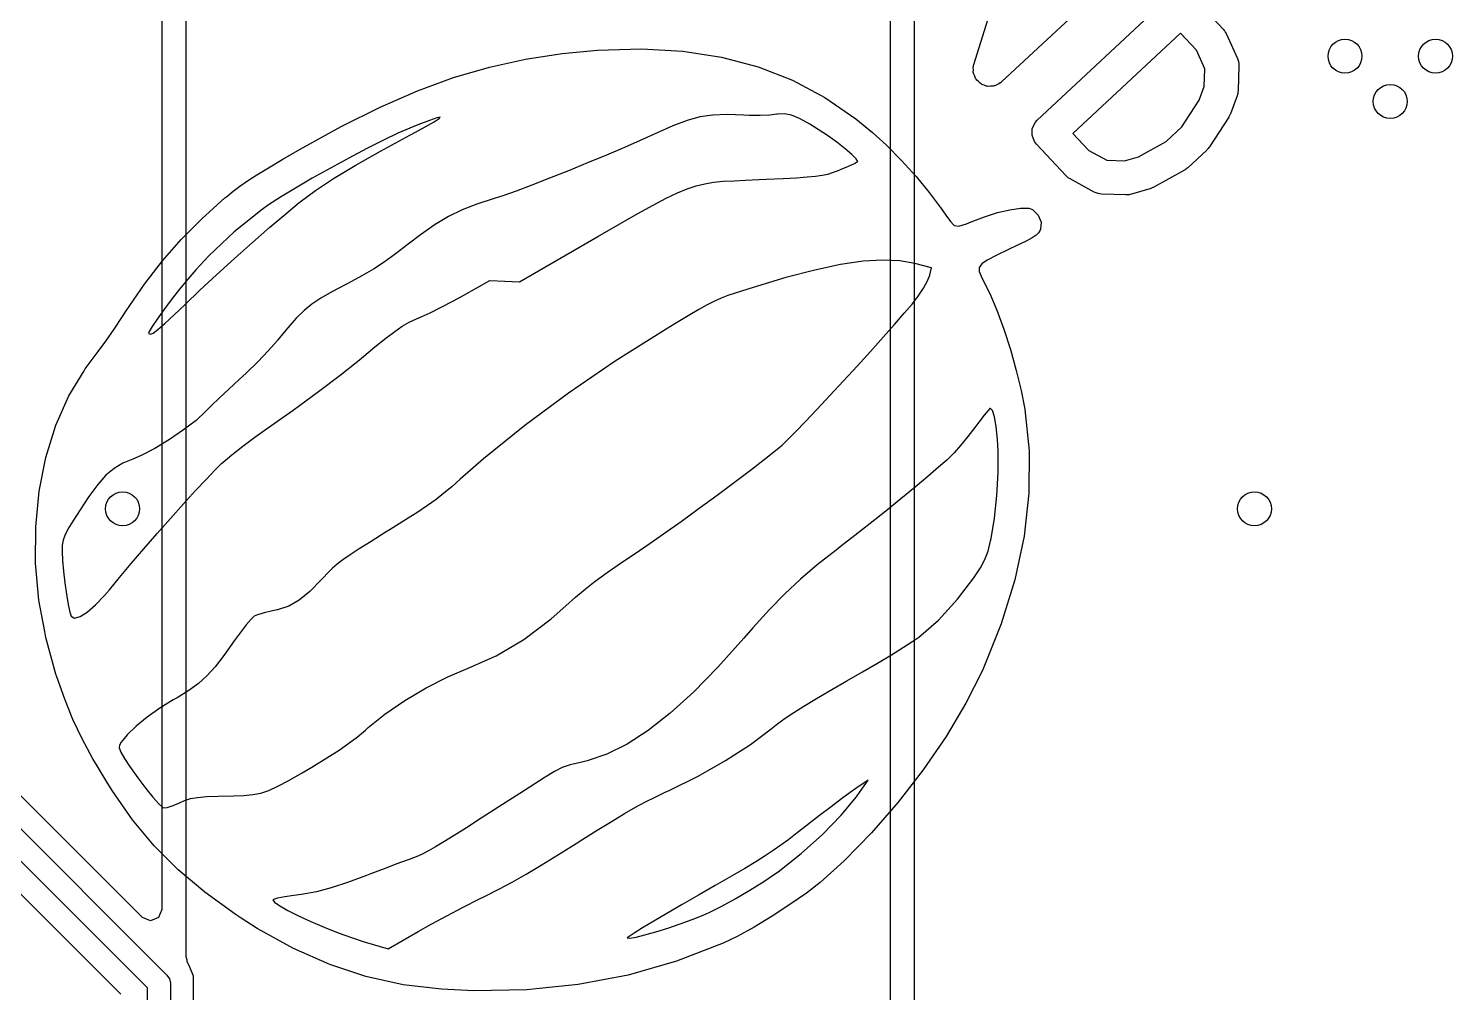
# Model space of a CAD drawing. Extents: x 94.3 to 177.3, y -118.1 to -62.3.
# Drawn here: x 164.58 to 170.87, y -97.14 to -92.88 of the extents above; entities that cross this region are included whole.
import ezdxf

# ---------------------------------------------------------------- set-up
doc = ezdxf.new("R2010")
doc.units = 0
doc.layers.add('BLACK', color=7, linetype='CONTINUOUS')

msp = doc.modelspace()

# ---------------------------------------------------------------- linework, layer by layer
at = {"layer": 'BLACK', "linetype": 'CONTINUOUS'}
for p, q in [((165.1725, -88.420703), (165.1725, -96.770979)), ((165.28, -96.979074), (165.28, -88.42071)), ((168.39, -90.239998), (168.39, -101.230001)), ((168.4975, -101.164761), (168.4975, -90.305236)), ((168.760258, -93.036556), (168.949797, -92.426332)), ((169.468116, -92.568056), (168.883033, -93.113655)), ((169.040542, -93.282562), (169.625625, -92.736964)), ((169.731627, -92.740666), (169.861531, -92.879971)), ((169.673073, -92.897817), (169.197693, -93.341115)), ((169.743525, -92.973368), (169.673073, -92.897817)), ((169.861531, -92.879971), (169.866049, -92.885886)), ((169.866049, -92.885886), (169.867497, -92.887233)), ((169.867497, -92.887233), (169.868835, -92.889533)), ((169.868835, -92.889533), (169.870456, -92.891655)), ((169.870456, -92.891655), (169.87115, -92.893511)), ((169.87115, -92.893511), (169.874891, -92.899941)), ((169.874891, -92.899941), (169.924973, -93.009506)), ((166.9419, -92.987746), (167.09815, -92.97319)), ((167.09815, -92.97319), (167.292342, -92.967545)), ((167.292342, -92.967545), (167.474552, -92.977757)), ((167.474552, -92.977757), (167.645741, -93.004114)), ((169.781189, -93.055763), (169.743525, -92.973368)), ((166.620388, -93.047775), (166.779355, -93.012581)), ((166.779355, -93.012581), (166.9419, -92.987746)), ((167.645741, -93.004114), (167.806869, -93.046903)), ((168.758811, -93.043586), (168.75888, -93.041613)), ((168.75888, -93.041613), (168.759494, -93.040263)), ((168.759494, -93.040263), (168.760258, -93.036556)), ((169.924973, -93.009506), (169.929745, -93.023412)), ((169.929745, -93.023412), (169.929841, -93.026103)), ((169.929841, -93.026103), (169.930786, -93.028628)), ((169.930786, -93.028628), (169.931715, -93.043302)), ((166.302351, -93.152854), (166.462291, -93.094232)), ((166.462291, -93.094232), (166.620388, -93.047775)), ((167.806869, -93.046903), (167.958898, -93.106411)), ((168.757294, -93.050957), (168.758811, -93.043586)), ((168.758206, -93.060891), (168.757294, -93.050957)), ((168.757858, -93.070858), (168.758206, -93.060891)), ((168.759532, -93.075337), (168.757858, -93.070858)), ((168.75997, -93.080098), (168.759532, -93.075337)), ((168.764611, -93.088922), (168.75997, -93.080098)), ((168.768106, -93.098269), (168.764611, -93.088922)), ((168.771368, -93.101767), (168.768106, -93.098269)), ((168.773593, -93.105997), (168.771368, -93.101767)), ((169.778471, -93.133587), (169.781189, -93.055763)), ((169.931715, -93.043302), (169.927955, -93.150986)), ((166.137855, -93.224546), (166.302351, -93.152854)), ((167.958898, -93.106411), (168.10279, -93.182925)), ((168.78126, -93.112374), (168.773593, -93.105997)), ((168.788064, -93.119671), (168.78126, -93.112374)), ((168.792414, -93.121653), (168.788064, -93.119671)), ((168.79609, -93.124711), (168.792414, -93.121653)), ((168.805619, -93.12767), (168.79609, -93.124711)), ((168.814693, -93.131806), (168.805619, -93.12767)), ((168.819468, -93.131972), (168.814693, -93.131806)), ((168.824037, -93.133392), (168.819468, -93.131972)), ((168.833971, -93.132479), (168.824037, -93.133392)), ((168.843938, -93.132828), (168.833971, -93.132479)), ((168.848417, -93.131153), (168.843938, -93.132828)), ((168.853178, -93.130716), (168.848417, -93.131153)), ((168.862002, -93.126074), (168.853178, -93.130716)), ((168.871349, -93.12258), (168.862002, -93.126074)), ((168.877327, -93.118013), (168.871349, -93.12258)), ((168.879077, -93.117093), (168.877327, -93.118013)), ((168.880026, -93.115951), (168.879077, -93.117093)), ((168.883033, -93.113655), (168.880026, -93.115951)), ((169.755853, -93.194291), (169.778471, -93.133587)), ((169.925181, -93.167364), (169.923281, -93.174555)), ((169.926005, -93.165559), (169.925181, -93.167364)), ((169.926359, -93.162912), (169.926005, -93.165559)), ((169.927039, -93.160341), (169.926359, -93.162912)), ((169.927955, -93.150986), (169.926967, -93.158364)), ((169.926967, -93.158364), (169.927039, -93.160341)), ((165.966096, -93.310207), (166.137855, -93.224546)), ((168.10279, -93.182925), (168.239505, -93.276734)), ((169.679893, -93.311422), (169.755853, -93.194291)), ((169.923281, -93.174555), (169.893539, -93.254378)), ((166.355119, -93.283822), (166.3037, -93.303432)), ((166.336585, -93.312804), (166.377005, -93.289964)), ((166.388148, -93.272639), (166.355119, -93.283822)), ((166.377005, -93.289964), (166.399079, -93.275678)), ((166.402796, -93.269913), (166.388148, -93.272639)), ((166.399079, -93.275678), (166.402796, -93.269913)), ((167.493559, -93.283663), (167.431123, -93.306967)), ((167.550609, -93.268545), (167.493559, -93.283663)), ((167.607754, -93.260443), (167.550609, -93.268545)), ((167.670477, -93.258195), (167.607754, -93.260443)), ((167.744256, -93.260632), (167.670477, -93.258195)), ((167.767584, -93.261605), (167.744256, -93.260632)), ((167.816385, -93.262002), (167.767584, -93.261605)), ((167.859496, -93.260352), (167.816385, -93.262002)), ((167.889673, -93.256844), (167.859496, -93.260352)), ((167.894284, -93.255967), (167.889673, -93.256844)), ((167.923421, -93.254202), (167.894284, -93.255967)), ((167.954446, -93.260038), (167.923421, -93.254202)), ((167.990775, -93.274816), (167.954446, -93.260038)), ((168.035824, -93.299873), (167.990775, -93.274816)), ((168.239505, -93.276734), (168.312732, -93.336448)), ((169.018689, -93.320224), (169.030824, -93.293595)), ((169.030824, -93.293595), (169.040542, -93.282562)), ((169.886185, -93.269), (169.800722, -93.400785)), ((169.886711, -93.267982), (169.886185, -93.269)), ((169.88708, -93.267586), (169.886711, -93.267982)), ((169.889941, -93.261734), (169.88708, -93.267586)), ((169.892938, -93.255939), (169.889941, -93.261734)), ((169.893036, -93.255405), (169.892938, -93.255939)), ((169.893539, -93.254378), (169.893036, -93.255405)), ((165.784356, -93.410745), (165.966096, -93.310207)), ((166.138993, -93.418965), (166.268215, -93.349296)), ((166.216481, -93.340128), (166.151972, -93.3711)), ((166.26826, -93.317524), (166.216481, -93.340128)), ((166.268215, -93.349296), (166.277834, -93.344229)), ((166.3037, -93.303432), (166.26826, -93.317524)), ((166.277834, -93.344229), (166.336585, -93.312804)), ((167.345217, -93.345557), (167.286809, -93.372343)), ((167.357823, -93.339622), (167.345217, -93.345557)), ((167.431123, -93.306967), (167.357823, -93.339622)), ((168.093013, -93.336552), (168.035824, -93.299873)), ((168.114055, -93.350914), (168.093013, -93.336552)), ((168.154583, -93.380314), (168.114055, -93.350914)), ((168.312732, -93.336448), (168.374584, -93.393583)), ((169.017667, -93.349469), (169.018689, -93.320224)), ((169.027915, -93.37688), (169.017667, -93.349469)), ((169.197693, -93.341115), (169.268148, -93.416669)), ((169.609814, -93.376771), (169.679893, -93.311422)), ((165.707067, -93.455606), (165.784356, -93.410745)), ((166.078301, -93.408476), (165.99904, -93.450288)), ((166.027333, -93.482442), (166.138993, -93.418965)), ((166.151972, -93.3711), (166.078301, -93.408476)), ((167.216597, -93.403153), (167.137982, -93.43662)), ((167.286809, -93.372343), (167.216597, -93.403153)), ((168.19146, -93.409119), (168.154583, -93.380314)), ((168.221421, -93.434618), (168.19146, -93.409119)), ((168.374584, -93.393583), (168.440275, -93.460682)), ((169.03684, -93.388564), (169.027915, -93.37688)), ((169.166744, -93.527869), (169.03684, -93.388564)), ((169.268148, -93.416669), (169.347713, -93.459986)), ((169.487674, -93.444374), (169.609814, -93.376771)), ((169.788946, -93.414829), (169.705361, -93.492771)), ((169.790642, -93.412902), (169.788946, -93.414829)), ((169.791552, -93.412277), (169.790642, -93.412902)), ((169.795, -93.407954), (169.791552, -93.412277)), ((169.798664, -93.403796), (169.795, -93.407954)), ((169.799122, -93.402789), (169.798664, -93.403796)), ((169.800722, -93.400785), (169.799122, -93.402789)), ((165.6437, -93.493081), (165.707067, -93.455606)), ((165.99904, -93.450288), (165.917758, -93.494573)), ((165.93191, -93.540534), (166.027333, -93.482442)), ((167.054367, -93.47137), (166.969152, -93.506035)), ((167.137982, -93.43662), (167.054367, -93.47137)), ((168.20684, -93.486192), (168.233373, -93.473782)), ((168.241203, -93.454103), (168.221421, -93.434618)), ((168.233373, -93.473782), (168.24679, -93.465854)), ((168.247542, -93.464862), (168.241203, -93.454103)), ((168.24679, -93.465854), (168.247542, -93.464862)), ((168.440275, -93.460682), (168.504862, -93.532256)), ((169.347713, -93.459986), (169.425535, -93.462704)), ((169.425535, -93.462704), (169.487674, -93.444374)), ((165.551681, -93.550663), (165.592791, -93.524196)), ((165.592791, -93.524196), (165.6437, -93.493081)), ((165.838025, -93.539364), (165.763412, -93.582695)), ((165.917758, -93.494573), (165.838025, -93.539364)), ((165.851396, -93.594044), (165.93191, -93.540534)), ((166.885739, -93.539243), (166.807532, -93.569625)), ((166.969152, -93.506035), (166.885739, -93.539243)), ((167.750054, -93.547815), (167.84271, -93.543747)), ((167.84271, -93.543747), (167.91765, -93.540203)), ((167.91765, -93.540203), (167.977391, -93.536903)), ((167.977391, -93.536903), (168.024445, -93.533565)), ((168.024445, -93.533565), (168.061331, -93.529912)), ((168.061331, -93.529912), (168.090561, -93.525661)), ((168.090561, -93.525661), (168.114652, -93.520534)), ((168.114652, -93.520534), (168.136119, -93.514251)), ((168.136119, -93.514251), (168.157476, -93.506532)), ((168.157476, -93.506532), (168.171859, -93.500866)), ((168.171859, -93.500866), (168.20684, -93.486192)), ((168.504862, -93.532256), (168.563394, -93.602809)), ((169.172327, -93.532787), (169.166744, -93.527869)), ((169.173573, -93.534329), (169.172327, -93.532787)), ((169.175777, -93.535826), (169.173573, -93.534329)), ((169.177777, -93.537588), (169.175777, -93.535826)), ((169.179579, -93.538409), (169.177777, -93.537588)), ((169.185735, -93.542591), (169.179579, -93.538409)), ((169.291539, -93.600193), (169.185735, -93.542591)), ((169.690532, -93.503538), (169.553106, -93.579601)), ((169.692642, -93.502082), (169.690532, -93.503538)), ((169.693677, -93.501696), (169.692642, -93.502082)), ((169.698069, -93.49834), (169.693677, -93.501696)), ((169.702636, -93.495192), (169.698069, -93.49834)), ((169.703326, -93.494325), (169.702636, -93.495192)), ((169.705361, -93.492771), (169.703326, -93.494325)), ((165.460556, -93.619296), (165.488222, -93.596501)), ((165.488222, -93.596501), (165.517711, -93.574194)), ((165.517711, -93.574194), (165.551681, -93.550663)), ((165.763412, -93.582695), (165.69749, -93.622602)), ((165.784466, -93.643777), (165.851396, -93.594044)), ((166.737929, -93.59581), (166.680335, -93.616427)), ((166.807532, -93.569625), (166.737929, -93.59581)), ((167.401661, -93.627386), (167.450668, -93.603714)), ((167.450668, -93.603714), (167.493747, -93.585729)), ((167.493747, -93.585729), (167.533219, -93.572542)), ((167.533219, -93.572542), (167.571403, -93.563265)), ((167.571403, -93.563265), (167.610622, -93.557009)), ((167.610622, -93.557009), (167.653196, -93.552887)), ((167.653196, -93.552887), (167.701445, -93.550007)), ((167.701445, -93.550007), (167.750054, -93.547815)), ((168.563394, -93.602809), (168.610926, -93.666857)), ((169.305079, -93.605924), (169.291539, -93.600193)), ((169.307759, -93.606208), (169.305079, -93.605924)), ((169.310209, -93.607325), (169.307759, -93.606208)), ((169.324782, -93.609276), (169.310209, -93.607325)), ((169.538007, -93.585917), (169.456304, -93.610019)), ((169.539067, -93.585487), (169.538007, -93.585917)), ((169.539607, -93.585426), (169.539067, -93.585487)), ((169.545592, -93.582843), (169.539607, -93.585426)), ((169.551634, -93.580395), (169.545592, -93.582843)), ((169.552055, -93.580054), (169.551634, -93.580395)), ((169.553106, -93.579601), (169.552055, -93.580054)), ((165.349402, -93.718916), (165.452171, -93.626481)), ((165.452171, -93.626481), (165.460556, -93.619296)), ((165.643827, -93.657117), (165.615945, -93.676665)), ((165.69749, -93.622602), (165.643827, -93.657117)), ((165.720565, -93.696082), (165.780448, -93.646975)), ((165.780448, -93.646975), (165.784466, -93.643777)), ((166.565075, -93.653689), (166.499816, -93.679132)), ((166.641104, -93.629231), (166.565075, -93.653689)), ((166.680335, -93.616427), (166.641104, -93.629231)), ((167.276582, -93.695343), (167.344407, -93.657632)), ((167.344407, -93.657632), (167.401661, -93.627386)), ((168.610926, -93.666857), (168.612528, -93.669205)), ((168.612528, -93.669205), (168.636251, -93.702622)), ((169.432466, -93.613037), (169.324782, -93.609276)), ((169.439893, -93.612566), (169.432466, -93.613037)), ((169.441862, -93.612776), (169.439893, -93.612566)), ((169.444478, -93.612276), (169.441862, -93.612776)), ((169.44714, -93.612108), (169.444478, -93.612276)), ((169.448995, -93.611414), (169.44714, -93.612108)), ((169.456304, -93.610019), (169.448995, -93.611414)), ((165.259016, -93.809793), (165.349402, -93.718916)), ((165.615945, -93.676665), (165.492112, -93.775887)), ((165.650339, -93.755828), (165.720565, -93.696082)), ((166.440044, -93.708368), (166.380477, -93.744201)), ((166.499816, -93.679132), (166.440044, -93.708368)), ((167.195868, -93.741406), (167.276582, -93.695343)), ((168.636251, -93.702622), (168.657469, -93.729889)), ((168.657469, -93.729889), (168.672398, -93.746211)), ((168.728382, -93.74067), (168.748773, -93.732247)), ((168.748773, -93.732247), (168.806779, -93.709408)), ((168.806779, -93.709408), (168.865146, -93.691175)), ((168.865146, -93.691175), (168.919896, -93.678356)), ((168.919896, -93.678356), (168.967057, -93.67176)), ((168.967057, -93.67176), (169.002649, -93.672196)), ((169.002649, -93.672196), (169.018901, -93.677329)), ((169.018901, -93.677329), (169.045179, -93.702558)), ((169.045179, -93.702558), (169.05816, -93.733982)), ((169.05816, -93.733982), (169.055325, -93.764993)), ((165.492112, -93.775887), (165.381018, -93.881556)), ((165.573533, -93.822864), (165.650339, -93.755828)), ((166.315831, -93.789438), (166.260889, -93.831183)), ((166.380477, -93.744201), (166.315831, -93.789438)), ((166.75346, -93.996751), (167.099943, -93.796709)), ((167.099943, -93.796709), (167.195868, -93.741406)), ((168.672398, -93.746211), (168.674751, -93.74805)), ((168.674751, -93.74805), (168.694382, -93.750394)), ((168.694382, -93.750394), (168.728382, -93.74067)), ((169.035816, -93.791), (169.018366, -93.802709)), ((169.046523, -93.780279), (169.035816, -93.791)), ((169.053694, -93.768588), (169.046523, -93.780279)), ((169.055325, -93.764993), (169.053694, -93.768588)), ((165.176424, -93.904337), (165.259016, -93.809793)), ((165.493907, -93.893841), (165.573533, -93.822864)), ((166.260889, -93.831183), (166.203503, -93.875012)), ((168.913928, -93.853903), (168.858442, -93.880071)), ((168.950424, -93.836914), (168.913928, -93.853903)), ((168.99097, -93.817361), (168.950424, -93.836914)), ((169.018366, -93.802709), (168.99097, -93.817361)), ((165.097036, -94.007774), (165.176424, -93.904337)), ((165.381018, -93.881556), (165.32374, -93.943648)), ((165.415221, -93.965407), (165.493907, -93.893841)), ((166.154698, -93.909987), (166.107927, -93.940327)), ((166.203503, -93.875012), (166.154698, -93.909987)), ((168.170913, -93.921051), (168.057446, -93.94506)), ((168.270736, -93.906271), (168.170913, -93.921051)), ((168.358065, -93.900532), (168.270736, -93.906271)), ((168.434047, -93.903642), (168.358065, -93.900532)), ((168.49983, -93.915412), (168.434047, -93.903642)), ((168.573842, -93.934846), (168.49983, -93.915412)), ((168.795468, -93.91768), (168.784117, -93.933841)), ((168.819599, -93.900544), (168.795468, -93.91768)), ((168.858442, -93.880071), (168.819599, -93.900544)), ((165.28843, -93.984852), (165.251521, -94.030073)), ((165.32374, -93.943648), (165.28843, -93.984852)), ((165.341241, -94.034213), (165.415221, -93.965407)), ((166.05665, -93.970248), (165.994317, -94.003972)), ((166.107927, -93.940327), (166.05665, -93.970248)), ((167.929187, -93.97849), (167.784989, -94.021529)), ((168.057446, -93.94506), (167.929187, -93.97849)), ((168.555893, -93.992248), (168.566138, -93.967564)), ((168.566138, -93.967564), (168.566463, -93.966278)), ((168.566463, -93.966278), (168.573842, -93.934846)), ((168.784117, -93.933841), (168.783614, -93.951386)), ((168.783614, -93.951386), (168.792028, -93.972677)), ((168.792028, -93.972677), (168.801968, -93.99069)), ((165.016265, -94.12533), (165.097036, -94.007774)), ((165.251521, -94.030073), (165.215134, -94.076451)), ((165.275724, -94.096906), (165.341241, -94.034213)), ((165.924012, -94.041548), (165.875449, -94.069582)), ((165.985963, -94.00838), (165.924012, -94.041548)), ((165.994317, -94.003972), (165.985963, -94.00838)), ((166.507626, -94.055751), (166.622217, -93.990697)), ((166.622217, -93.990697), (166.687839, -93.993724)), ((166.687839, -93.993724), (166.75346, -93.996751)), ((167.706305, -94.046793), (167.673404, -94.057947)), ((167.784989, -94.021529), (167.706305, -94.046793)), ((168.514383, -94.060951), (168.537386, -94.025659)), ((168.537386, -94.025659), (168.555893, -93.992248)), ((168.801968, -93.99069), (168.831277, -94.048619)), ((168.831277, -94.048619), (168.862012, -94.121984)), ((165.215134, -94.076451), (165.181391, -94.121127)), ((165.228319, -94.14265), (165.275724, -94.096906)), ((165.835996, -94.095986), (165.801374, -94.124266)), ((165.875449, -94.069582), (165.835996, -94.095986)), ((166.358051, -94.133685), (166.407587, -94.109297)), ((166.407587, -94.109297), (166.461223, -94.081308)), ((166.461223, -94.081308), (166.507626, -94.055751)), ((167.583009, -94.097995), (167.545116, -94.119011)), ((167.614915, -94.081906), (167.583009, -94.097995)), ((167.643994, -94.069104), (167.614915, -94.081906)), ((167.673404, -94.057947), (167.643994, -94.069104)), ((168.453255, -94.135352), (168.487352, -94.095163)), ((168.487352, -94.095163), (168.510123, -94.066758)), ((168.510123, -94.066758), (168.514383, -94.060951)), ((164.962281, -94.205569), (164.99971, -94.150325)), ((164.99971, -94.150325), (165.016265, -94.12533)), ((165.152416, -94.161239), (165.13033, -94.193929)), ((165.181391, -94.121127), (165.152416, -94.161239)), ((165.186679, -94.181426), (165.228319, -94.14265)), ((165.767307, -94.157926), (165.729515, -94.200473)), ((165.801374, -94.124266), (165.767307, -94.157926)), ((166.266506, -94.175322), (166.297969, -94.16017)), ((166.297969, -94.16017), (166.319267, -94.151103)), ((166.319267, -94.151103), (166.358051, -94.133685)), ((167.498075, -94.146598), (167.438733, -94.182395)), ((167.545116, -94.119011), (167.498075, -94.146598)), ((168.409868, -94.185093), (168.453255, -94.135352)), ((168.862012, -94.121984), (168.892692, -94.206186)), ((164.925125, -94.258916), (164.962281, -94.205569)), ((165.117257, -94.216336), (165.114816, -94.225161)), ((165.114816, -94.225161), (165.121668, -94.22847)), ((165.13033, -94.193929), (165.117257, -94.216336)), ((165.121668, -94.22847), (165.134898, -94.223102)), ((165.134898, -94.223102), (165.156054, -94.207833)), ((165.156054, -94.207833), (165.186679, -94.181426)), ((165.729515, -94.200473), (165.683721, -94.25541)), ((166.162786, -94.245451), (166.20204, -94.215798)), ((166.20204, -94.215798), (166.235571, -94.193143)), ((166.235571, -94.193143), (166.266506, -94.175322)), ((167.400572, -94.205648), (167.176206, -94.347576)), ((167.438733, -94.182395), (167.400572, -94.205648)), ((168.359228, -94.242166), (168.409868, -94.185093)), ((168.892692, -94.206186), (168.921835, -94.296623)), ((164.891792, -94.305314), (164.925125, -94.258916)), ((165.682196, -94.257265), (165.643796, -94.301154)), ((165.683721, -94.25541), (165.682196, -94.257265)), ((166.054616, -94.334409), (166.114687, -94.284267)), ((166.114687, -94.284267), (166.162786, -94.245451)), ((168.303371, -94.304344), (168.359228, -94.242166)), ((168.921835, -94.296623), (168.947963, -94.388694)), ((164.834761, -94.381355), (164.865822, -94.33971)), ((164.865822, -94.33971), (164.891792, -94.305314)), ((165.596582, -94.350941), (165.547349, -94.399626)), ((165.643796, -94.301154), (165.596582, -94.350941)), ((165.961063, -94.409688), (166.039479, -94.347041)), ((166.039479, -94.347041), (166.054616, -94.334409)), ((167.176206, -94.347576), (166.96904, -94.489133)), ((168.24433, -94.369403), (168.303371, -94.304344)), ((164.762868, -94.500025), (164.829641, -94.389807)), ((164.829641, -94.389807), (164.834761, -94.381355)), ((165.547349, -94.399626), (165.513933, -94.430541)), ((165.865629, -94.481981), (165.961063, -94.409688)), ((168.184143, -94.435115), (168.24433, -94.369403)), ((168.947963, -94.388694), (168.969595, -94.477799)), ((165.471145, -94.469373), (165.428394, -94.509407)), ((165.513933, -94.430541), (165.471145, -94.469373)), ((165.75363, -94.563586), (165.865629, -94.481981)), ((168.124844, -94.499256), (168.184143, -94.435115)), ((168.969595, -94.477799), (168.985249, -94.559337)), ((164.704838, -94.631053), (164.762868, -94.500025)), ((165.390978, -94.545616), (165.366689, -94.570306)), ((165.428394, -94.509407), (165.390978, -94.545616)), ((166.96904, -94.489133), (166.776175, -94.632434)), ((168.06847, -94.559601), (168.124844, -94.499256)), ((162.744355, -94.608501), (165.195921, -97.060067)), ((165.087145, -96.806334), (162.871626, -94.590815)), ((165.324585, -94.609065), (165.269336, -94.65154)), ((165.366689, -94.570306), (165.324585, -94.609065)), ((165.62552, -94.654164), (165.75363, -94.563586)), ((167.972637, -94.659998), (168.017055, -94.613923)), ((168.017055, -94.613923), (168.06847, -94.559601)), ((168.80611, -94.586798), (168.782702, -94.617182)), ((168.823018, -94.565477), (168.80611, -94.586798)), ((168.830618, -94.556801), (168.823018, -94.565477)), ((168.833329, -94.556073), (168.830618, -94.556801)), ((168.84258, -94.565934), (168.833329, -94.556073)), ((168.851252, -94.593459), (168.84258, -94.565934)), ((168.858845, -94.636645), (168.851252, -94.593459)), ((168.985249, -94.559337), (168.985543, -94.561187)), ((168.985543, -94.561187), (169.004226, -94.744198)), ((164.660896, -94.772497), (164.704838, -94.631053)), ((165.269336, -94.65154), (165.206634, -94.694029)), ((165.583969, -94.683978), (165.62552, -94.654164)), ((166.776175, -94.632434), (166.594718, -94.779591)), ((167.937248, -94.6956), (167.972637, -94.659998)), ((168.764992, -94.640544), (168.733507, -94.681069)), ((168.782702, -94.617182), (168.764992, -94.640544)), ((168.864855, -94.693491), (168.858845, -94.636645)), ((165.1092, -97.11703), (162.672513, -94.680343)), ((165.142171, -94.732826), (165.081641, -94.764229)), ((165.206634, -94.694029), (165.142171, -94.732826)), ((165.4825, -94.761932), (165.531569, -94.723354)), ((165.531569, -94.723354), (165.583969, -94.683978)), ((167.883999, -94.742819), (167.912927, -94.718503)), ((167.912927, -94.718503), (167.937248, -94.6956)), ((168.701156, -94.720631), (168.673163, -94.752918)), ((168.733507, -94.681069), (168.701156, -94.720631)), ((168.867571, -94.744575), (168.864855, -94.693491)), ((164.631265, -94.922414), (164.660896, -94.772497)), ((165.000669, -94.798568), (164.962292, -94.821675)), ((165.04458, -94.779856), (165.000669, -94.798568)), ((165.081641, -94.764229), (165.04458, -94.779856)), ((165.409523, -94.82729), (165.438682, -94.798854)), ((165.438682, -94.798854), (165.443524, -94.7945)), ((165.443524, -94.7945), (165.4825, -94.761932)), ((166.594718, -94.779591), (166.491875, -94.869045)), ((167.773206, -94.82968), (167.834463, -94.782362)), ((167.834463, -94.782362), (167.883999, -94.742819)), ((168.640832, -94.784678), (168.604539, -94.816574)), ((168.663519, -94.763246), (168.640832, -94.784678)), ((168.673163, -94.752918), (168.663519, -94.763246)), ((168.86737, -94.83966), (168.867571, -94.744575)), ((169.004226, -94.744198), (169.003126, -94.930852)), ((164.926508, -94.852021), (164.890373, -94.892449)), ((164.962292, -94.821675), (164.926508, -94.852021)), ((165.370029, -94.868297), (165.409523, -94.82729)), ((167.703015, -94.882722), (167.773206, -94.82968)), ((168.557028, -94.856978), (168.500684, -94.903933)), ((168.604539, -94.816574), (168.557028, -94.856978)), ((168.861781, -94.941137), (168.86737, -94.83966)), ((164.616168, -95.078862), (164.631265, -94.922414)), ((164.890373, -94.892449), (164.850946, -94.945803)), ((165.268694, -94.978303), (165.322365, -94.919444)), ((165.322365, -94.919444), (165.370029, -94.868297)), ((166.453815, -94.902515), (166.419314, -94.931415)), ((166.491875, -94.869045), (166.453815, -94.902515)), ((167.626679, -94.939436), (167.703015, -94.882722)), ((168.500684, -94.903933), (168.437897, -94.955486)), ((164.850946, -94.945803), (164.81174, -95.004849)), ((165.211186, -95.042442), (165.268694, -94.978303)), ((166.347545, -94.985093), (166.303552, -95.014666)), ((166.385012, -94.958142), (166.347545, -94.985093)), ((166.419314, -94.931415), (166.385012, -94.958142)), ((167.546984, -94.99777), (167.626679, -94.939436)), ((168.437897, -94.955486), (168.37105, -95.00968)), ((168.851325, -95.040988), (168.861781, -94.941137)), ((169.003126, -94.930852), (168.982303, -95.120774)), ((164.780456, -95.053958), (164.758674, -95.090105)), ((164.81174, -95.004849), (164.780456, -95.053958)), ((165.152005, -95.109433), (165.211186, -95.042442)), ((166.249668, -95.049258), (166.182532, -95.091268)), ((166.303552, -95.014666), (166.249668, -95.049258)), ((167.466719, -95.055672), (167.546984, -94.99777)), ((168.37105, -95.00968), (168.30253, -95.06456)), ((168.83652, -95.131194), (168.851325, -95.040988)), ((162.924091, -95.076878), (164.992055, -97.144842)), ((164.61583, -95.239901), (164.616168, -95.078862)), ((164.744717, -95.11721), (164.736908, -95.139191)), ((164.758674, -95.090105), (164.744717, -95.11721)), ((165.093317, -95.176845), (165.152005, -95.109433)), ((166.16479, -95.102278), (166.097801, -95.143904)), ((166.182532, -95.091268), (166.16479, -95.102278)), ((167.315625, -95.16197), (167.38867, -95.111089)), ((167.38867, -95.111089), (167.466719, -95.055672)), ((168.234724, -95.118169), (168.170019, -95.168554)), ((168.30253, -95.06456), (168.234724, -95.118169)), ((164.733569, -95.159969), (164.733026, -95.183462)), ((164.736908, -95.139191), (164.733569, -95.159969)), ((165.037286, -95.242249), (165.093317, -95.176845)), ((166.045372, -95.176924), (166.004806, -95.203324)), ((166.097801, -95.143904), (166.045372, -95.176924)), ((167.250372, -95.206263), (167.315625, -95.16197)), ((168.170019, -95.168554), (168.151684, -95.18266)), ((168.823157, -95.187331), (168.834409, -95.141399)), ((168.834409, -95.141399), (168.83652, -95.131194)), ((168.982303, -95.120774), (168.941818, -95.313588)), ((164.630474, -95.403588), (164.61583, -95.239901)), ((164.733026, -95.183462), (164.733102, -95.188649)), ((164.733102, -95.188649), (164.735063, -95.228076)), ((164.735063, -95.228076), (164.739338, -95.275929)), ((164.986079, -95.303217), (165.037286, -95.242249)), ((165.973407, -95.22509), (165.948478, -95.244206)), ((166.004806, -95.203324), (165.973407, -95.22509)), ((167.140528, -95.281192), (167.203835, -95.237527)), ((167.203835, -95.237527), (167.250372, -95.206263)), ((168.151684, -95.18266), (168.068733, -95.248164)), ((168.789601, -95.26128), (168.809395, -95.224612)), ((168.809395, -95.224612), (168.823157, -95.187331)), ((164.739338, -95.275929), (164.745271, -95.327441)), ((164.941861, -95.357315), (164.986079, -95.303217)), ((165.885546, -95.30552), (165.878749, -95.312918)), ((165.907245, -95.282436), (165.885546, -95.30552)), ((165.927322, -95.26266), (165.907245, -95.282436)), ((165.948478, -95.244206), (165.927322, -95.26266)), ((167.088204, -95.319184), (167.140528, -95.281192)), ((168.068733, -95.248164), (167.995074, -95.310892)), ((168.688886, -95.399361), (168.760258, -95.305374)), ((168.760258, -95.305374), (168.789601, -95.26128)), ((164.745271, -95.327441), (164.752205, -95.377839)), ((164.920258, -95.383066), (164.941861, -95.357315)), ((165.826622, -95.365832), (165.779732, -95.403815)), ((165.878749, -95.312918), (165.826622, -95.365832)), ((167.00088, -95.39005), (167.042957, -95.354478)), ((167.042957, -95.354478), (167.088204, -95.319184)), ((167.995074, -95.310892), (167.926132, -95.375207)), ((168.941818, -95.313588), (168.881732, -95.508919)), ((164.655621, -95.54209), (164.630474, -95.403588)), ((164.752205, -95.377839), (164.759485, -95.422356)), ((164.759485, -95.422356), (164.766454, -95.45622)), ((164.84357, -95.456085), (164.880509, -95.424586)), ((164.880509, -95.424586), (164.920258, -95.383066)), ((165.733613, -95.429711), (165.683806, -95.446362)), ((165.779732, -95.403815), (165.733613, -95.429711)), ((166.892915, -95.486433), (166.958067, -95.428872)), ((166.958067, -95.428872), (167.00088, -95.39005)), ((167.926132, -95.375207), (167.857339, -95.445473)), ((168.603871, -95.492113), (168.688886, -95.399361)), ((164.766454, -95.45622), (164.772444, -95.474642)), ((164.772444, -95.474642), (164.787252, -95.482695)), ((164.787252, -95.482695), (164.811723, -95.475982)), ((164.811723, -95.475982), (164.84357, -95.456085)), ((165.567776, -95.486898), (165.545952, -95.512663)), ((165.581504, -95.474123), (165.567776, -95.486898)), ((165.595452, -95.468195), (165.581504, -95.474123)), ((165.625865, -95.459128), (165.595452, -95.468195)), ((165.661963, -95.45105), (165.625865, -95.459128)), ((165.683806, -95.446362), (165.661963, -95.45105)), ((166.772384, -95.577317), (166.892915, -95.486433)), ((167.857339, -95.445473), (167.784125, -95.526054)), ((168.51737, -95.56677), (168.603871, -95.492113)), ((164.660322, -95.567981), (164.655621, -95.54209)), ((165.519147, -95.547553), (165.493222, -95.583723)), ((165.545952, -95.512663), (165.519147, -95.547553)), ((167.784125, -95.526054), (167.744929, -95.570999)), ((168.881732, -95.508919), (168.802107, -95.706392)), ((164.7056, -95.731138), (164.660322, -95.567981)), ((165.493222, -95.583723), (165.447742, -95.647648)), ((166.649882, -95.650206), (166.772384, -95.577317)), ((167.744929, -95.570999), (167.629797, -95.699479)), ((168.395907, -95.644663), (168.448914, -95.611949)), ((168.448914, -95.611949), (168.490442, -95.585349)), ((168.490442, -95.585349), (168.51737, -95.56677)), ((165.447742, -95.647648), (165.408692, -95.697809)), ((166.52713, -95.703999), (166.649882, -95.650206)), ((168.267844, -95.720894), (168.334517, -95.681608)), ((168.334517, -95.681608), (168.395907, -95.644663)), ((164.709167, -95.741964), (164.7056, -95.731138)), ((164.744173, -95.841498), (164.709167, -95.741964)), ((165.372246, -95.737897), (165.334582, -95.771608)), ((165.408692, -95.697809), (165.372246, -95.737897)), ((166.340667, -95.790481), (166.436445, -95.741678)), ((166.436445, -95.741678), (166.527092, -95.704013)), ((166.527092, -95.704013), (166.52713, -95.703999)), ((167.629797, -95.699479), (167.521508, -95.809893)), ((168.198984, -95.760639), (168.267844, -95.720894)), ((168.798213, -95.714999), (168.725663, -95.858405)), ((168.802107, -95.706392), (168.798213, -95.714999)), ((165.291877, -95.802634), (165.240307, -95.83467)), ((165.334582, -95.771608), (165.291877, -95.802634)), ((166.246018, -95.846703), (166.340667, -95.790481)), ((167.521508, -95.809893), (167.419199, -95.9029)), ((168.064865, -95.838222), (168.133184, -95.798385)), ((168.133184, -95.798385), (168.198984, -95.760639)), ((164.780507, -95.930972), (164.744173, -95.841498)), ((165.223017, -95.844752), (165.164491, -95.881262)), ((165.240307, -95.83467), (165.223017, -95.844752)), ((166.158753, -95.906628), (166.246018, -95.846703)), ((167.964604, -95.899787), (168.009559, -95.87146)), ((168.009559, -95.87146), (168.064865, -95.838222)), ((168.725663, -95.858405), (168.637418, -96.005699)), ((164.821151, -96.016726), (164.780507, -95.930972)), ((165.109034, -95.920863), (165.059924, -95.960787)), ((165.164491, -95.881262), (165.109034, -95.920863)), ((166.085131, -95.966537), (166.158753, -95.906628)), ((167.419199, -95.9029), (167.322003, -95.979157)), ((167.895096, -95.948457), (167.927338, -95.92489)), ((167.927338, -95.92489), (167.964604, -95.899787)), ((165.020435, -95.998273), (164.993844, -96.030555)), ((165.059924, -95.960787), (165.020435, -95.998273)), ((166.037194, -96.007645), (166.072262, -95.978054)), ((166.072262, -95.978054), (166.085131, -95.966537)), ((167.322003, -95.979157), (167.229058, -96.039322)), ((167.773415, -96.041341), (167.865217, -95.972175)), ((167.865217, -95.972175), (167.895096, -95.948457)), ((164.869087, -96.105102), (164.821151, -96.016726)), ((164.986085, -96.044647), (164.985268, -96.056549)), ((164.985268, -96.056549), (164.992124, -96.074715)), ((164.993844, -96.030555), (164.986085, -96.044647)), ((165.956325, -96.065966), (165.999842, -96.036045)), ((165.999842, -96.036045), (166.037194, -96.007645)), ((167.229058, -96.039322), (167.139499, -96.084053)), ((167.66353, -96.11247), (167.773415, -96.041341)), ((168.637418, -96.005699), (168.536472, -96.152976)), ((164.887156, -96.135318), (164.869087, -96.105102)), ((164.992124, -96.074715), (165.008312, -96.102552)), ((165.008312, -96.102552), (165.030833, -96.136633)), ((165.835292, -96.141217), (165.902769, -96.10012)), ((165.902769, -96.10012), (165.956325, -96.065966)), ((167.02208, -96.121196), (166.976881, -96.131713)), ((167.052461, -96.114007), (167.02208, -96.121196)), ((167.139499, -96.084053), (167.052461, -96.114007)), ((167.542355, -96.180946), (167.66353, -96.11247)), ((164.927296, -96.20244), (164.887156, -96.135318)), ((165.030833, -96.136633), (165.067099, -96.188266)), ((165.734404, -96.200397), (165.793789, -96.165997)), ((165.793789, -96.165997), (165.835292, -96.141217)), ((166.866668, -96.185263), (166.862063, -96.188237)), ((166.907565, -96.160231), (166.866668, -96.185263)), ((166.941507, -96.143553), (166.907565, -96.160231)), ((166.976881, -96.131713), (166.941507, -96.143553)), ((167.414341, -96.244085), (167.542355, -96.180946)), ((168.536472, -96.152976), (168.425816, -96.296329)), ((164.953732, -96.244253), (164.927296, -96.20244)), ((165.044214, -96.373823), (164.953732, -96.244253)), ((165.067099, -96.188266), (165.102333, -96.235263)), ((165.102333, -96.235263), (165.134163, -96.274713)), ((165.610029, -96.255948), (165.646115, -96.244053)), ((165.646115, -96.244053), (165.686376, -96.225976)), ((165.686376, -96.225976), (165.734404, -96.200397)), ((166.862063, -96.188237), (166.754565, -96.257823)), ((167.397231, -96.25198), (167.414341, -96.244085)), ((168.239315, -96.235437), (168.21403, -96.253356)), ((168.294022, -96.198586), (168.239315, -96.235437)), ((168.242311, -96.27204), (168.258882, -96.249082)), ((168.258882, -96.249082), (168.294022, -96.198586)), ((165.134163, -96.274713), (165.160212, -96.303702)), ((165.160212, -96.303702), (165.178109, -96.319319)), ((165.196764, -96.31946), (165.223855, -96.310673)), ((165.223855, -96.310673), (165.24775, -96.300225)), ((165.24775, -96.300225), (165.273666, -96.288881)), ((165.273666, -96.288881), (165.300177, -96.280608)), ((165.300177, -96.280608), (165.33121, -96.274883)), ((165.33121, -96.274883), (165.370692, -96.271178)), ((165.370692, -96.271178), (165.422552, -96.268968)), ((165.422552, -96.268968), (165.490718, -96.267732)), ((165.490718, -96.267732), (165.490898, -96.267729)), ((165.490898, -96.267729), (165.536012, -96.266466)), ((165.536012, -96.266466), (165.574525, -96.262979)), ((165.574525, -96.262979), (165.610029, -96.255948)), ((166.754565, -96.257823), (166.662539, -96.317245)), ((167.26563, -96.318805), (167.309395, -96.295093)), ((167.309395, -96.295093), (167.352198, -96.273425)), ((167.352198, -96.273425), (167.397231, -96.25198)), ((168.176425, -96.281156), (168.130057, -96.316152)), ((168.174372, -96.354167), (168.242311, -96.27204)), ((168.21403, -96.253356), (168.176425, -96.281156)), ((168.425816, -96.296329), (168.308441, -96.431855)), ((165.140085, -96.489477), (165.044214, -96.373823)), ((165.178109, -96.319319), (165.180813, -96.320708)), ((165.180813, -96.320708), (165.196764, -96.31946)), ((166.584494, -96.367401), (166.518944, -96.409188)), ((166.662539, -96.317245), (166.584494, -96.367401)), ((167.16246, -96.379629), (167.217715, -96.346378)), ((167.217715, -96.346378), (167.26563, -96.318805)), ((168.07848, -96.355659), (168.025252, -96.396993)), ((168.130057, -96.316152), (168.07848, -96.355659)), ((168.091835, -96.439009), (168.174372, -96.354167)), ((166.518944, -96.409188), (166.4644, -96.443507)), ((167.017165, -96.470442), (167.096673, -96.420378)), ((167.096673, -96.420378), (167.16246, -96.379629)), ((167.980328, -96.432003), (167.942755, -96.460723)), ((168.023572, -96.398308), (167.980328, -96.432003)), ((167.998101, -96.523239), (168.091835, -96.439009)), ((168.025252, -96.396993), (168.023572, -96.398308)), ((168.308441, -96.431855), (168.18734, -96.555644)), ((165.245049, -96.595043), (165.140085, -96.489477)), ((166.382373, -96.493321), (166.351915, -96.510612)), ((166.419372, -96.471253), (166.382373, -96.493321)), ((166.4644, -96.443507), (166.419372, -96.471253)), ((166.925874, -96.527734), (167.01556, -96.471458)), ((167.01556, -96.471458), (167.017165, -96.470442)), ((167.90823, -96.486158), (167.874124, -96.509997)), ((167.942755, -96.460723), (167.90823, -96.486158)), ((166.257362, -96.552848), (166.210753, -96.569378)), ((166.265716, -96.549943), (166.257362, -96.552848)), ((166.284898, -96.542791), (166.265716, -96.549943)), ((166.304666, -96.534449), (166.284898, -96.542791)), ((166.326509, -96.524023), (166.304666, -96.534449)), ((166.351915, -96.510612), (166.326509, -96.524023)), ((166.849226, -96.574694), (166.925874, -96.527734)), ((167.796666, -96.559646), (167.748062, -96.588835)), ((167.837811, -96.53393), (167.796666, -96.559646)), ((167.874124, -96.509997), (167.837811, -96.53393)), ((167.896572, -96.603527), (167.998101, -96.523239)), ((168.18734, -96.555644), (168.08153, -96.650546)), ((165.362805, -96.694343), (165.245049, -96.595043)), ((166.076706, -96.6201), (165.993221, -96.651708)), ((166.09873, -96.611461), (166.076706, -96.6201)), ((166.154756, -96.590077), (166.09873, -96.611461)), ((166.210753, -96.569378), (166.154756, -96.590077)), ((166.720618, -96.649018), (166.782011, -96.614426)), ((166.782011, -96.614426), (166.849226, -96.574694)), ((167.689371, -96.623186), (167.617968, -96.66439)), ((167.748062, -96.588835), (167.689371, -96.623186)), ((167.833107, -96.646761), (167.884899, -96.611981)), ((167.884899, -96.611981), (167.896572, -96.603527)), ((165.921628, -96.675167), (165.856078, -96.692093)), ((165.993221, -96.651708), (165.921628, -96.675167)), ((166.60086, -96.711119), (166.661437, -96.680553)), ((166.661437, -96.680553), (166.720618, -96.649018)), ((167.617968, -96.66439), (167.544109, -96.706755)), ((167.706076, -96.723361), (167.771318, -96.685174)), ((167.771318, -96.685174), (167.833107, -96.646761)), ((168.08153, -96.650546), (168.020767, -96.697873)), ((165.49706, -96.791207), (165.362805, -96.694343)), ((165.666375, -96.725989), (165.663713, -96.728048)), ((165.663713, -96.728048), (165.670773, -96.738662)), ((165.684619, -96.720571), (165.666375, -96.725989)), ((165.670773, -96.738662), (165.694002, -96.754829)), ((165.716163, -96.714509), (165.684619, -96.720571)), ((165.756361, -96.708769), (165.716163, -96.714509)), ((165.79073, -96.704107), (165.756361, -96.708769)), ((165.856078, -96.692093), (165.79073, -96.704107)), ((166.504325, -96.760132), (166.573818, -96.724581)), ((166.573818, -96.724581), (166.60086, -96.711119)), ((167.471386, -96.748657), (167.404707, -96.787528)), ((167.544109, -96.706755), (167.471386, -96.748657)), ((167.643923, -96.757459), (167.706076, -96.723361)), ((167.948189, -96.748881), (167.86927, -96.800136)), ((168.020767, -96.697873), (167.948189, -96.748881)), ((165.1225, -96.820979), (165.087145, -96.806334)), ((165.157855, -96.806334), (165.1225, -96.820979)), ((165.1725, -96.770979), (165.157855, -96.806334)), ((165.524148, -96.808626), (165.49706, -96.791207)), ((165.595014, -96.854195), (165.524148, -96.808626)), ((165.694002, -96.754829), (165.730519, -96.775233)), ((165.730519, -96.775233), (165.777447, -96.798555)), ((165.777447, -96.798555), (165.83191, -96.823479)), ((166.363129, -96.835551), (166.431716, -96.798386)), ((166.431716, -96.798386), (166.504325, -96.760132)), ((167.404707, -96.787528), (167.346004, -96.822211)), ((167.463515, -96.833719), (167.516745, -96.814329)), ((167.516745, -96.814329), (167.564899, -96.795196)), ((167.564899, -96.795196), (167.591402, -96.783607)), ((167.591402, -96.783607), (167.643923, -96.757459)), ((167.86927, -96.800136), (167.789486, -96.848207)), ((165.755347, -96.943414), (165.595014, -96.854195)), ((165.83191, -96.823479), (165.891027, -96.848687)), ((165.891027, -96.848687), (165.95192, -96.872858)), ((165.95192, -96.872858), (166.011712, -96.894679)), ((166.172942, -96.944556), (166.305703, -96.867838)), ((166.305703, -96.867838), (166.363129, -96.835551)), ((167.260246, -96.874375), (167.237047, -96.889534)), ((167.297207, -96.851546), (167.260246, -96.874375)), ((167.346004, -96.822211), (167.297207, -96.851546)), ((167.307649, -96.882786), (167.355538, -96.869011)), ((167.355538, -96.869011), (167.408636, -96.8523)), ((167.408636, -96.8523), (167.463515, -96.833719)), ((167.789486, -96.848207), (167.714314, -96.889656)), ((166.011712, -96.894679), (166.06694, -96.912654)), ((166.06694, -96.912654), (166.172942, -96.944556)), ((167.237047, -96.889534), (167.229539, -96.895859)), ((167.229539, -96.895859), (167.241221, -96.897274)), ((167.241221, -96.897274), (167.2684, -96.892561)), ((167.2684, -96.892561), (167.307649, -96.882786)), ((167.652418, -96.919659), (167.446244, -96.99923)), ((167.714314, -96.889656), (167.652418, -96.919659)), ((165.284479, -96.993843), (165.28, -96.979074)), ((165.284807, -97.000465), (165.284479, -96.993843)), ((165.28798, -97.007169), (165.284807, -97.000465)), ((165.91467, -97.014139), (165.755347, -96.943414)), ((167.446244, -96.99923), (167.23259, -97.060123)), ((165.195921, -97.060067), (165.206933, -97.076547)), ((165.289961, -97.00915), (165.28798, -97.007169)), ((165.296796, -97.025653), (165.289961, -97.00915)), ((165.3133, -97.065495), (165.296796, -97.025653)), ((165.3133, -97.065497), (165.3133, -97.065495)), ((165.3133, -100.810857), (165.3133, -97.065497)), ((166.075131, -97.067151), (165.91467, -97.014139)), ((166.238881, -97.103236), (166.075131, -97.067151)), ((167.23259, -97.060123), (167.012004, -97.102251)), ((165.1092, -100.888342), (165.1092, -97.11703)), ((165.206933, -97.076547), (165.206933, -97.076548)), ((165.206933, -97.076548), (165.2108, -97.095988)), ((165.2108, -97.095988), (165.2108, -100.888342)), ((166.408072, -97.123177), (166.238881, -97.103236)), ((166.552233, -97.129847), (166.408072, -97.123177)), ((166.785036, -97.125522), (166.552233, -97.129847)), ((166.841839, -97.119698), (166.785036, -97.125522)), ((167.012004, -97.102251), (166.841839, -97.119698))]:
    msp.add_line(p, q, dxfattribs=at)
at = {"layer": 'BLACK'}
for centre in [(170.4, -93), (170.8, -93), (170.6, -93.2), (165, -95), (170, -95)]:
    msp.add_circle(centre, 0.075, dxfattribs=at)

doc.saveas('drawing.dxf')
